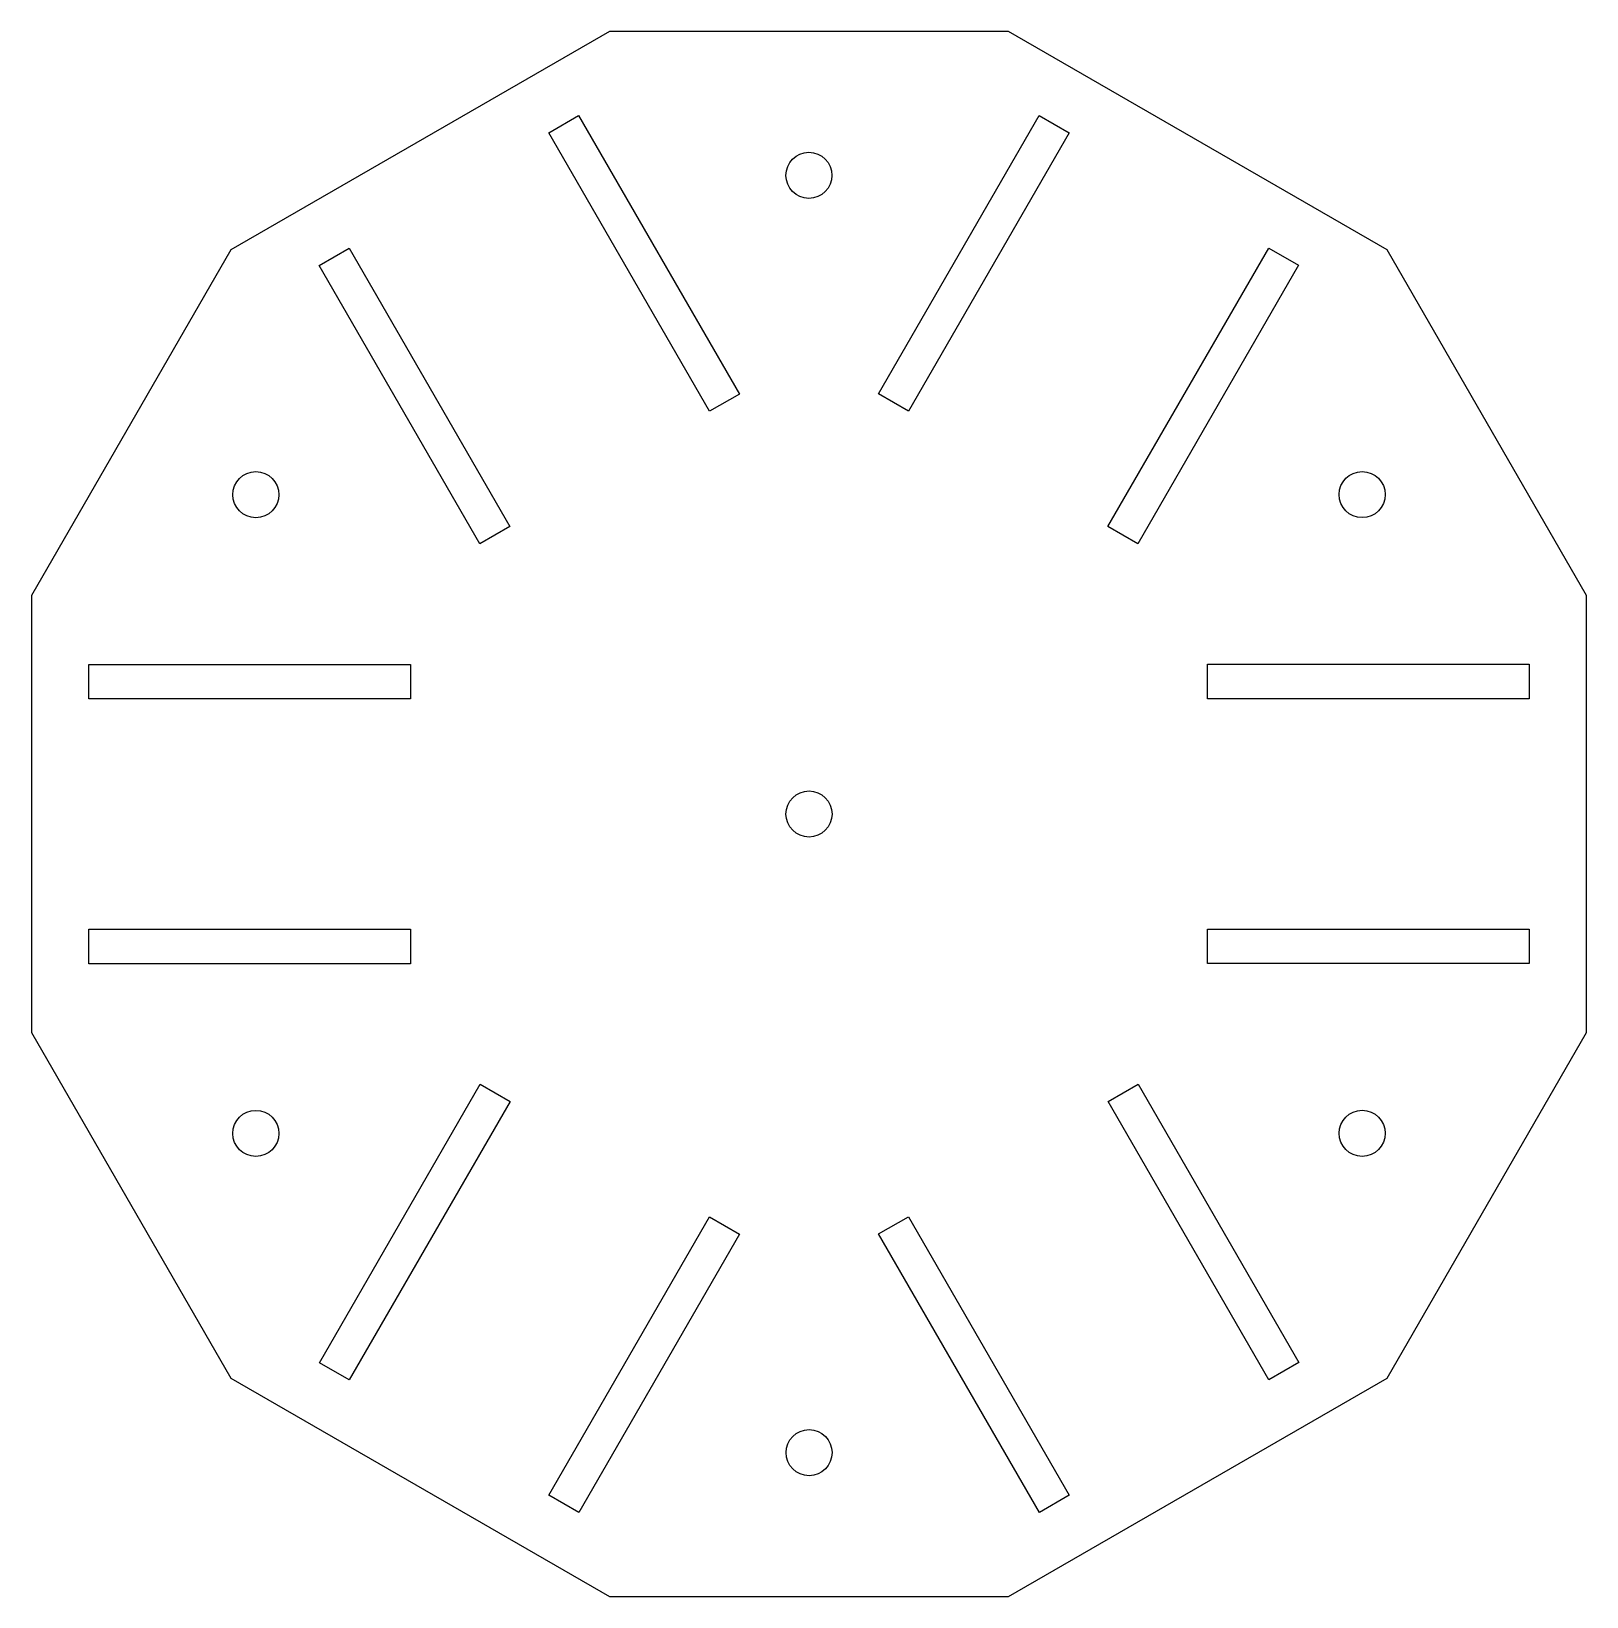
# Model space of a CAD drawing. Header units: millimetres. Extents: x -135 to 135, y -136 to 136.
import ezdxf

# ---------------------------------------------------------------- set-up
doc = ezdxf.new("R2010")
doc.units = ezdxf.units.MM
doc.layers.add('CUTOUTS', color=1, linetype='CONTINUOUS')
doc.layers.add('PERIMETER', color=5, linetype='CONTINUOUS')

msp = doc.modelspace()

# ---------------------------------------------------------------- linework, layer by layer
at = {"layer": 'CUTOUTS'}
for points in [[(-17.28, 69.91), (-45.19, 118.25), (-40, 121.25), (-12.09, 72.91)], [(17.26, 69.92), (12.06, 72.92), (39.97, 121.26), (45.17, 118.26)], [(-51.92, 49.9), (-57.12, 46.9), (-85.03, 95.24), (-79.83, 98.24)], [(51.9, 49.92), (79.81, 98.26), (85, 95.26), (57.09, 46.92)], [(-69.18, 25.98), (-69.18, 19.98), (-125, 19.98), (-125, 25.98)], [(69.18, 20.02), (69.18, 26.02), (125, 26.02), (125, 20.02)], [(-125, -20.02), (-69.18, -20.02), (-69.18, -26.02), (-125, -26.02)], [(69.18, -25.98), (69.18, -19.98), (125, -19.98), (125, -25.98)], [(-51.9, -49.92), (-79.81, -98.26), (-85, -95.26), (-57.09, -46.92)], [(51.92, -49.9), (57.12, -46.9), (85.03, -95.24), (79.83, -98.24)], [(-17.26, -69.92), (-12.06, -72.92), (-39.97, -121.26), (-45.17, -118.26)], [(17.28, -69.91), (45.19, -118.25), (40, -121.25), (12.09, -72.91)]]:
    msp.add_lwpolyline(points, close=True, dxfattribs=at)
for centre in [(-0.01, 110.88), (-96.03, 55.44), (96.03, 55.45), (0, 0), (-96.03, -55.45), (96.03, -55.44), (0.01, -110.88)]:
    msp.add_circle(centre, 4, dxfattribs=at)
at = {"layer": 'PERIMETER'}
msp.add_lwpolyline([(34.65, -135.88), (100.36, -97.93), (135, -37.93), (135, 37.95), (100.35, 97.95), (34.63, 135.88), (-34.65, 135.88), (-100.36, 97.93), (-135, 37.93), (-135, -37.95), (-100.35, -97.95), (-34.63, -135.88)], close=True, dxfattribs=at)

doc.saveas('drawing.dxf')
